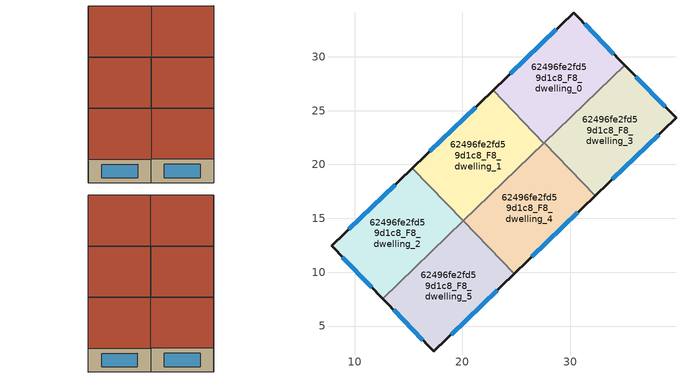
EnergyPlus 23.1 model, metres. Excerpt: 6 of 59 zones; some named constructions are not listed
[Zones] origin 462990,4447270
62496fe2fd59d1c8_F8_dwelling_0
 floor to 62496fe2fd59d1c8_F7_dwelling_0 (EU_floor_Construction): 30.32,34.09 35.07,29.21 27.57,21.97 22.84,26.88 z24
 wall outside (EU_wall_Construction): 35.07,29.21 30.32,34.09 22.84,26.88 z24:27
 wall to 62496fe2fd59d1c8_F8_dwelling_1 (EU_wall_Construction): 22.84,26.88 27.57,21.97 z24:27
 wall to 62496fe2fd59d1c8_F8_dwelling_3 (EU_wall_Construction): 27.59,21.99 35.07,29.21 z24:27
 wall to 62496fe2fd59d1c8_F8_dwelling_4 (EU_wall_Construction): 27.57,21.97 27.59,21.99 z24:27
 window (EU_Window_Construction): 34.05,30.25 31.34,33.04 / 28.72,32.55 24.44,28.42 z24.64:26.36
 roof outside (EU_roof_Construction): 35.07,29.21 30.32,34.09 22.84,26.88 27.57,21.97 z27
62496fe2fd59d1c8_F8_dwelling_1
 floor to 62496fe2fd59d1c8_F7_dwelling_1 (EU_floor_Construction): 22.84,26.88 27.57,21.97 20.07,14.75 15.34,19.66 z24
 wall outside (EU_wall_Construction): 22.84,26.88 15.34,19.66 z24:27
 wall to 62496fe2fd59d1c8_F8_dwelling_2 (EU_wall_Construction): 15.34,19.66 20.07,14.75 z24:27
 wall to 62496fe2fd59d1c8_F8_dwelling_4 (EU_wall_Construction): 20.09,14.77 27.57,21.97 z24:27
 wall to 62496fe2fd59d1c8_F8_dwelling_5 (EU_wall_Construction): 20.07,14.75 20.09,14.77 z24:27
 window (EU_Window_Construction): 21.23,25.33 16.95,21.21 z24.64:26.36
 roof outside (EU_roof_Construction): 27.57,21.97 22.84,26.88 15.34,19.66 20.07,14.75 z27
62496fe2fd59d1c8_F8_dwelling_2
 floor to 62496fe2fd59d1c8_F7_dwelling_2 (EU_floor_Construction): 15.34,19.66 20.07,14.75 12.59,7.54 7.84,12.43 z24
 wall outside (EU_wall_Construction): 15.34,19.66 7.84,12.43 12.59,7.54 z24:27
 wall to 62496fe2fd59d1c8_F8_dwelling_5 (EU_wall_Construction): 12.59,7.54 20.07,14.75 z24:27
 window (EU_Window_Construction): 8.86,11.39 11.57,8.59 / 13.74,18.11 9.45,13.98 z24.64:26.36
 roof outside (EU_roof_Construction): 20.07,14.75 15.34,19.66 7.84,12.43 12.59,7.54 z27
62496fe2fd59d1c8_F8_dwelling_3
 floor to 62496fe2fd59d1c8_F7_dwelling_3 (EU_floor_Construction): 35.07,29.21 39.82,24.32 32.32,17.09 27.59,22 z24
 wall outside (EU_wall_Construction): 32.32,17.09 39.82,24.32 35.07,29.21 z24:27
 wall to 62496fe2fd59d1c8_F8_dwelling_4 (EU_wall_Construction): 27.59,22 32.32,17.09 z24:27
 window (EU_Window_Construction): 38.8,25.37 36.09,28.16 / 33.92,18.64 38.21,22.77 z24.64:26.36
 roof outside (EU_roof_Construction): 39.82,24.32 35.07,29.21 27.59,22 32.32,17.09 z27
62496fe2fd59d1c8_F8_dwelling_4
 floor to 62496fe2fd59d1c8_F7_dwelling_4 (EU_floor_Construction): 27.59,22 32.32,17.09 24.82,9.87 20.09,14.77 z24
 wall outside (EU_wall_Construction): 24.82,9.87 32.32,17.09 z24:27
 wall to 62496fe2fd59d1c8_F8_dwelling_5 (EU_wall_Construction): 20.09,14.77 24.82,9.87 z24:27
 window (EU_Window_Construction): 26.43,11.41 30.71,15.54 z24.64:26.36
 roof outside (EU_roof_Construction): 32.32,17.09 27.59,22 20.09,14.77 24.82,9.87 z27
62496fe2fd59d1c8_F8_dwelling_5
 floor to 62496fe2fd59d1c8_F7_dwelling_5 (EU_floor_Construction): 20.09,14.77 24.82,9.87 17.34,2.65 12.59,7.54 z24
 wall outside (EU_wall_Construction): 12.59,7.54 17.34,2.65 24.82,9.87 z24:27
 window (EU_Window_Construction): 18.94,4.2 23.22,8.32 / 13.61,6.5 16.32,3.7 z24.64:26.36
 roof outside (EU_roof_Construction): 24.82,9.87 20.09,14.77 12.59,7.54 17.34,2.65 z27
[SCHEDULE:FILE] Column Number=1; Rows to Skip at Top=0; Number of Hours of Data=8760; Column Separator=Comma; Interpolate to Timestep=No; Minutes per Item=60; Adjust Schedule for Daylight Savings=Yes
Name | File
EU_Step8_GainSchedule_62496fe2fd59d1c8_F4_dwelling_0_f000 | ../../schedules/62496fe2fd59d1c8/62496fe2fd59d1c8_F4_dwelling_0_f000_gain.csv
EU_Step8_GainSchedule_62496fe2fd59d1c8_F4_dwelling_1_f000 | ../../schedules/62496fe2fd59d1c8/62496fe2fd59d1c8_F4_dwelling_1_f000_gain.csv
EU_Step8_GainSchedule_62496fe2fd59d1c8_F4_dwelling_2_f000 | ../../schedules/62496fe2fd59d1c8/62496fe2fd59d1c8_F4_dwelling_2_f000_gain.csv
EU_Step8_GainSchedule_62496fe2fd59d1c8_F4_dwelling_3_f000 | ../../schedules/62496fe2fd59d1c8/62496fe2fd59d1c8_F4_dwelling_3_f000_gain.csv
EU_Step8_GainSchedule_62496fe2fd59d1c8_F4_dwelling_4_f000 | ../../schedules/62496fe2fd59d1c8/62496fe2fd59d1c8_F4_dwelling_4_f000_gain.csv
EU_Step8_GainSchedule_62496fe2fd59d1c8_F4_dwelling_5_f000 | ../../schedules/62496fe2fd59d1c8/62496fe2fd59d1c8_F4_dwelling_5_f000_gain.csv
EU_Step8_GainSchedule_62496fe2fd59d1c8_F4_dwelling_6_f000 | ../../schedules/62496fe2fd59d1c8/62496fe2fd59d1c8_F4_dwelling_6_f000_gain.csv
